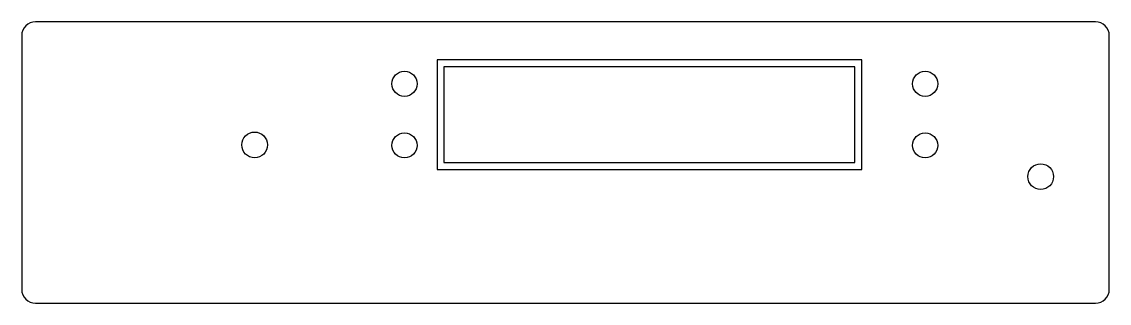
# Model space of a CAD drawing. Header units: millimetres. Extents: x -79 to 79, y -21 to 21.
import ezdxf

# ---------------------------------------------------------------- set-up
doc = ezdxf.new("R2010")
doc.units = ezdxf.units.MM
doc.layers.get('0').update_dxf_attribs({"linetype": 'CONTINUOUS'})

msp = doc.modelspace()

# ---------------------------------------------------------------- linework, layer by layer
for points in [[(-77.38, -20.57), (77.38, -20.57, 0.414214), (79.38, -18.57), (79.38, 18.57, 0.414214), (77.38, 20.57), (-77.38, 20.57, 0.414214), (-79.38, 18.57), (-79.38, -18.57, 0.414214)], [(77.38, 20.57), (-77.38, 20.57, 0.414214), (-79.38, 18.57), (-79.38, -18.57, 0.414214), (-77.38, -20.57), (77.38, -20.57, 0.414214), (79.38, -18.57), (79.38, 18.57, 0.414214)]]:
    msp.add_lwpolyline(points, format="xyb", close=True)
for points in [[(-18.75, 15), (-18.75, -1), (43.25, -1), (43.25, 15)], [(42.25, 14), (-17.75, 14), (-17.75, 0), (42.25, 0)]]:
    msp.add_lwpolyline(points, close=True)
for centre, radius in [((-23.5, 11.5), 1.83), ((52.5, 11.5), 1.83), ((-45.38, 2.57), 1.88), ((-23.5, 2.5), 1.83), ((52.5, 2.5), 1.83), ((69.37, -2.07), 1.88)]:
    msp.add_circle(centre, radius)

doc.saveas('drawing.dxf')
